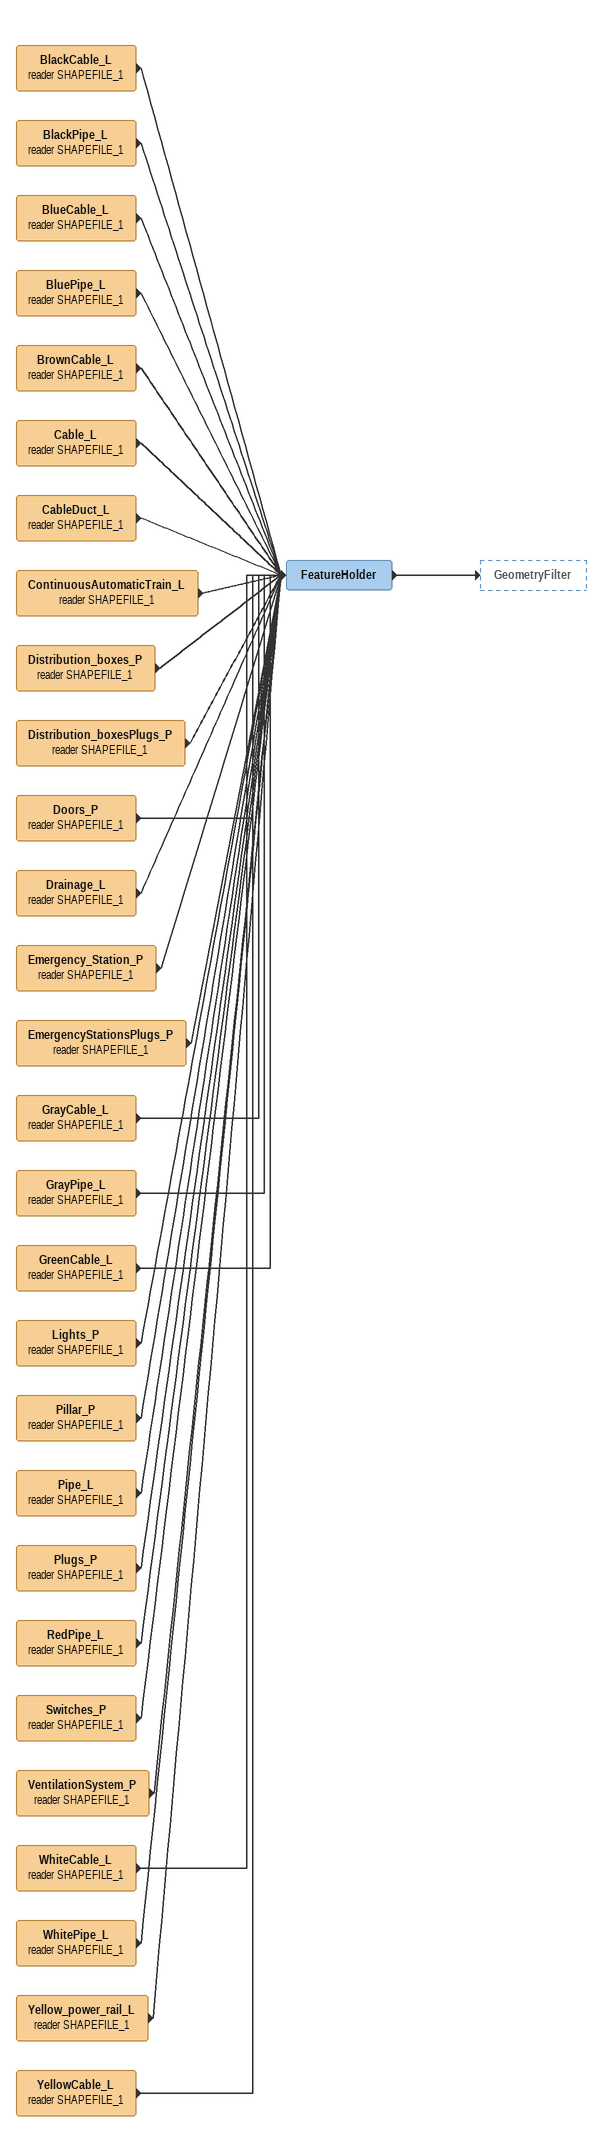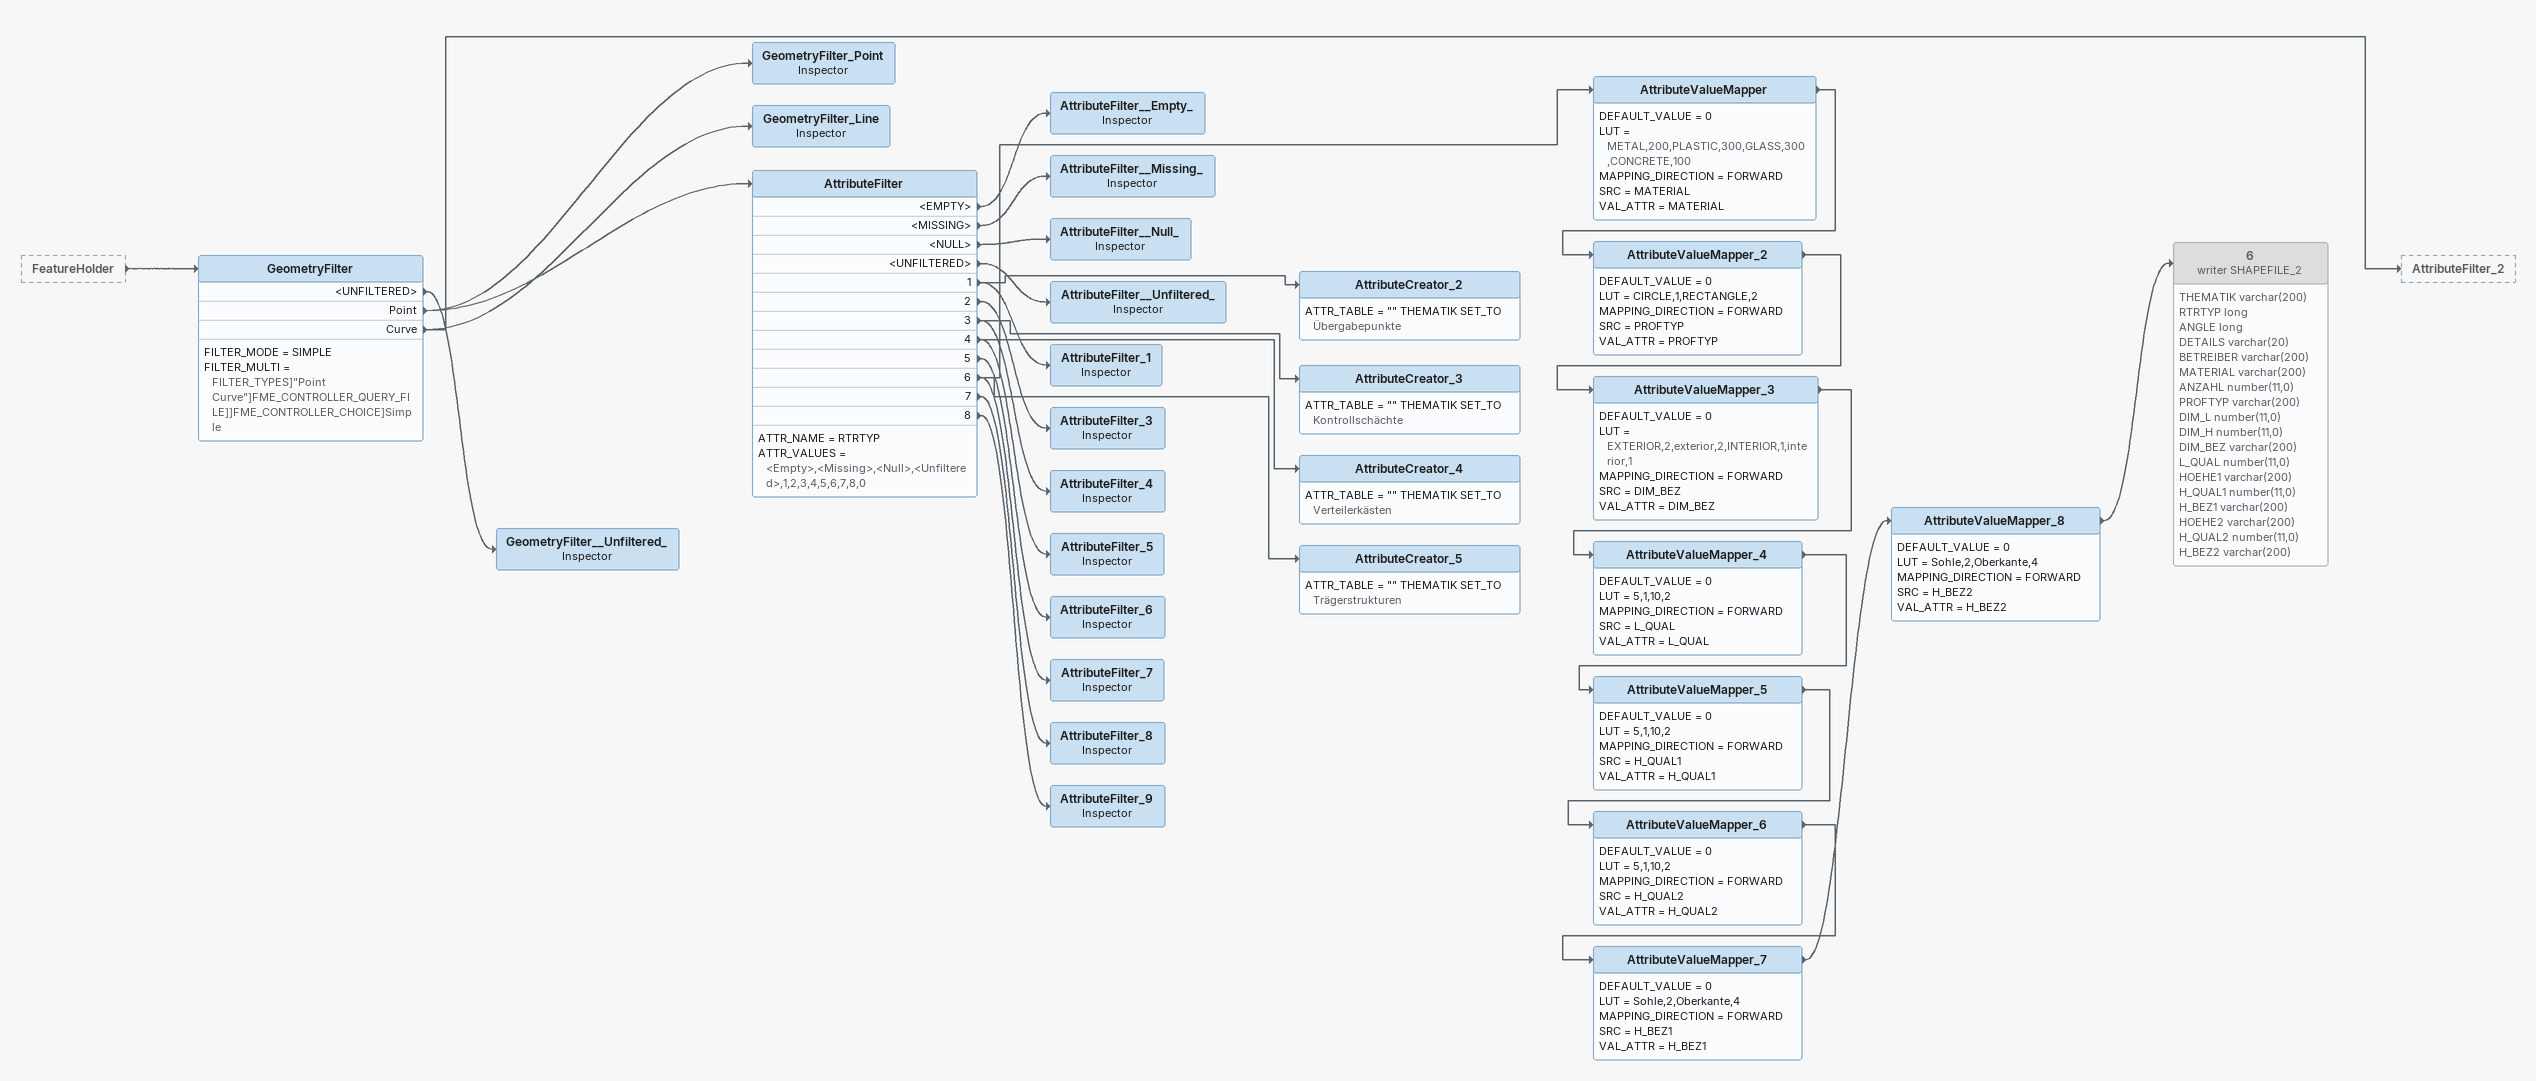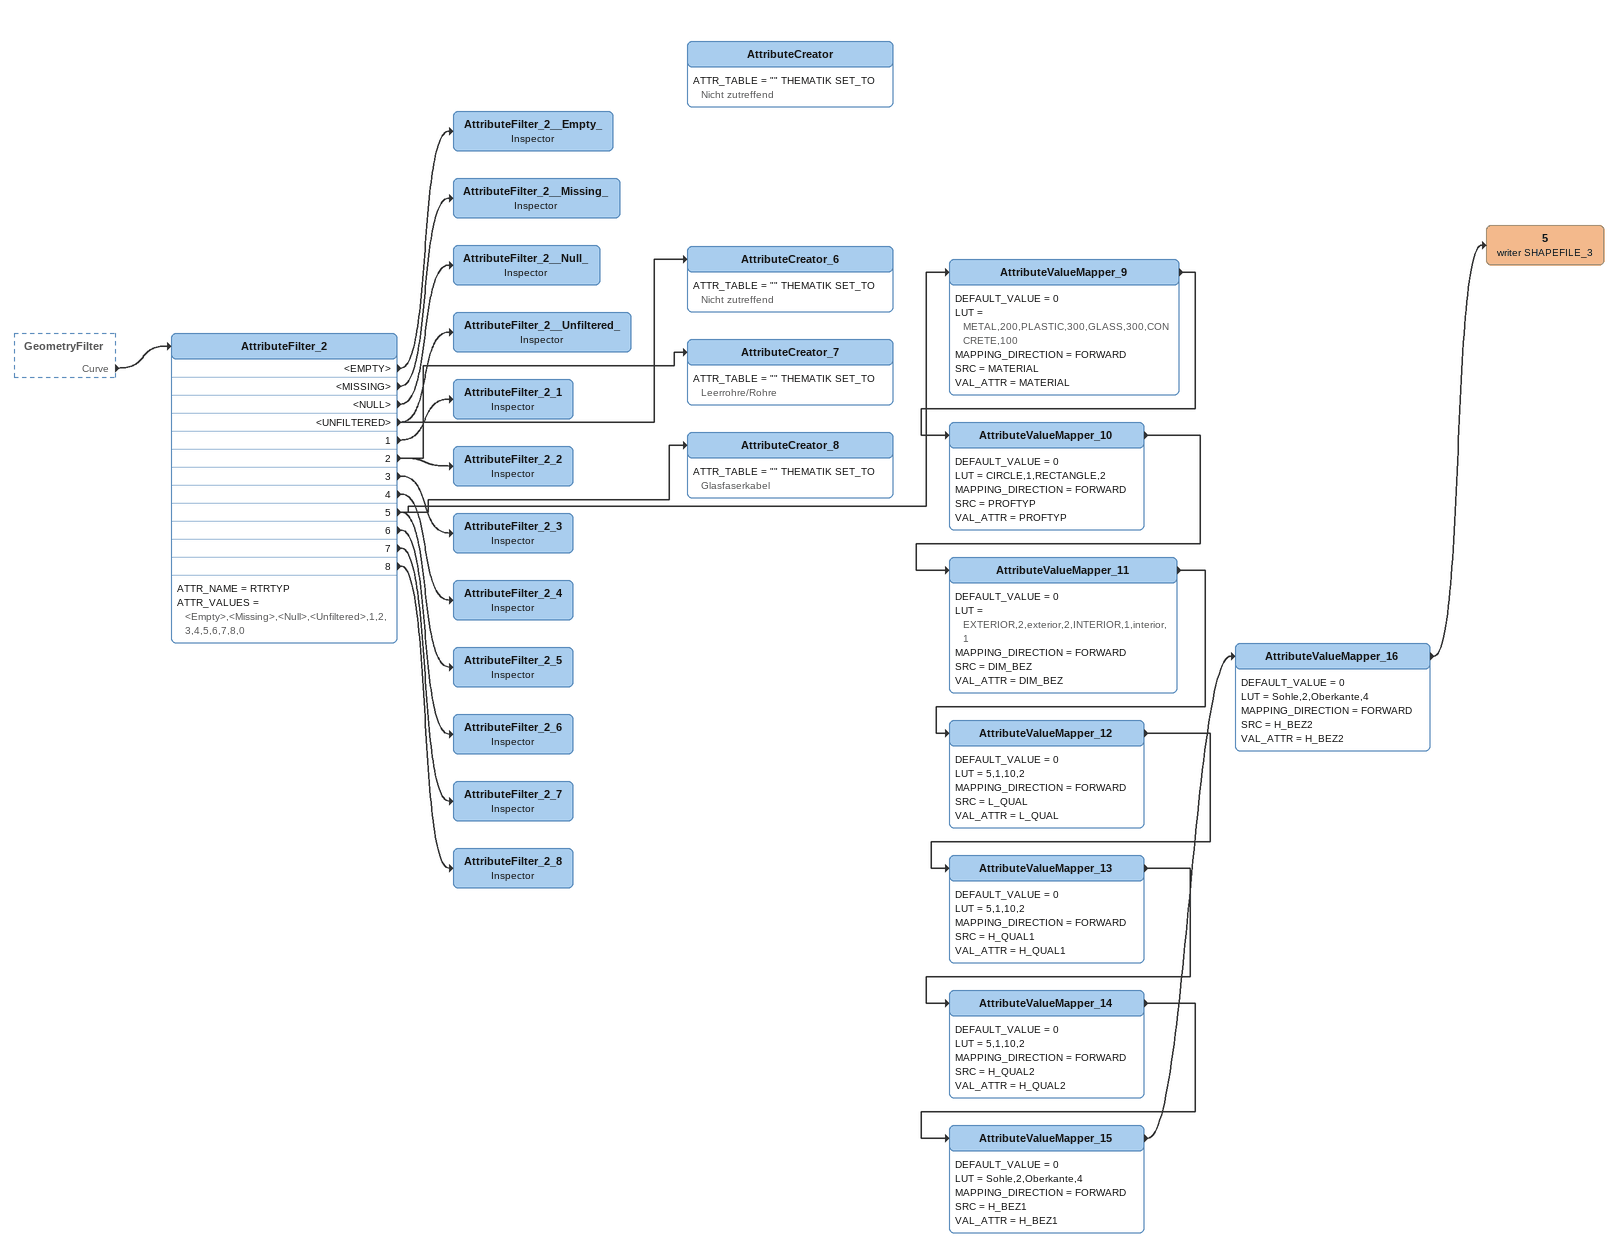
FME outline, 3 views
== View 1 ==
ContinuousAutomaticTrain_L (reader SHAPEFILE_1)
    -> FeatureHolder
Distribution_boxesPlugs_P (reader SHAPEFILE_1)
    -> FeatureHolder
EmergencyStationsPlugs_P (reader SHAPEFILE_1)
    -> FeatureHolder
BlackCable_L (reader SHAPEFILE_1)
    -> FeatureHolder
BlackPipe_L (reader SHAPEFILE_1)
    -> FeatureHolder
BlueCable_L (reader SHAPEFILE_1)
    -> FeatureHolder
BluePipe_L (reader SHAPEFILE_1)
    -> FeatureHolder
BrownCable_L (reader SHAPEFILE_1)
    -> FeatureHolder
Cable_L (reader SHAPEFILE_1)
    -> FeatureHolder
CableDuct_L (reader SHAPEFILE_1)
    -> FeatureHolder
Distribution_boxes_P (reader SHAPEFILE_1)
    -> FeatureHolder
Doors_P (reader SHAPEFILE_1)
    -> FeatureHolder
Drainage_L (reader SHAPEFILE_1)
    -> FeatureHolder
Emergency_Station_P (reader SHAPEFILE_1)
    -> FeatureHolder
GrayCable_L (reader SHAPEFILE_1)
    -> FeatureHolder
GrayPipe_L (reader SHAPEFILE_1)
    -> FeatureHolder
GreenCable_L (reader SHAPEFILE_1)
    -> FeatureHolder
Lights_P (reader SHAPEFILE_1)
    -> FeatureHolder
Pillar_P (reader SHAPEFILE_1)
    -> FeatureHolder
Pipe_L (reader SHAPEFILE_1)
    -> FeatureHolder
Plugs_P (reader SHAPEFILE_1)
    -> FeatureHolder
RedPipe_L (reader SHAPEFILE_1)
    -> FeatureHolder
Switches_P (reader SHAPEFILE_1)
    -> FeatureHolder
VentilationSystem_P (reader SHAPEFILE_1)
    -> FeatureHolder
WhiteCable_L (reader SHAPEFILE_1)
    -> FeatureHolder
WhitePipe_L (reader SHAPEFILE_1)
    -> FeatureHolder
Yellow_power_rail_L (reader SHAPEFILE_1)
    -> FeatureHolder
YellowCable_L (reader SHAPEFILE_1)
    -> FeatureHolder
FeatureHolder
    -> GeometryFilter

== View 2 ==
FeatureHolder [outside]
    -> GeometryFilter
GeometryFilter
    FILTER_MODE = SIMPLE
    FILTER_MULTI = FILTER_TYPES]"Point Curve"]FME_CONTROLLER_QUERY_FILE]]FME_CONTROLLER_CHOICE]Simple
    <UNFILTERED> -> GeometryFilter__Unfiltered_
    Point -> AttributeFilter
    Point -> GeometryFilter_Point
    Curve -> AttributeFilter_2
    Curve -> GeometryFilter_Line
GeometryFilter_Point: Inspector
GeometryFilter_Line: Inspector
AttributeFilter
    ATTR_NAME = RTRTYP
    ATTR_VALUES = <Empty>,<Missing>,<Null>,<Unfiltered>,1,2,3,4,5,6,7,8,0
    <EMPTY> -> AttributeFilter__Empty_
    <MISSING> -> AttributeFilter__Missing_
    <NULL> -> AttributeFilter__Null_
    <UNFILTERED> -> AttributeFilter__Unfiltered_
    1 -> AttributeFilter_1
    1 -> AttributeCreator_2
    2 -> AttributeFilter_3
    3 -> AttributeFilter_4
    3 -> AttributeCreator_3
    4 -> AttributeFilter_5
    4 -> AttributeCreator_4
    5 -> AttributeFilter_6
    6 -> AttributeFilter_7
    6 -> AttributeCreator_5
    6 -> AttributeValueMapper
    7 -> AttributeFilter_8
    8 -> AttributeFilter_9
AttributeValueMapper
    DEFAULT_VALUE = 0
    LUT = METAL,200,PLASTIC,300,GLASS,300,CONCRETE,100
    MAPPING_DIRECTION = FORWARD
    SRC = MATERIAL
    VAL_ATTR = MATERIAL
    -> AttributeValueMapper_2
AttributeValueMapper_2
    DEFAULT_VALUE = 0
    LUT = CIRCLE,1,RECTANGLE,2
    MAPPING_DIRECTION = FORWARD
    SRC = PROFTYP
    VAL_ATTR = PROFTYP
    -> AttributeValueMapper_3
AttributeValueMapper_3
    DEFAULT_VALUE = 0
    LUT = EXTERIOR,2,exterior,2,INTERIOR,1,interior,1
    MAPPING_DIRECTION = FORWARD
    SRC = DIM_BEZ
    VAL_ATTR = DIM_BEZ
    -> AttributeValueMapper_4
AttributeValueMapper_4
    DEFAULT_VALUE = 0
    LUT = 5,1,10,2
    MAPPING_DIRECTION = FORWARD
    SRC = L_QUAL
    VAL_ATTR = L_QUAL
    -> AttributeValueMapper_5
AttributeValueMapper_5
    DEFAULT_VALUE = 0
    LUT = 5,1,10,2
    MAPPING_DIRECTION = FORWARD
    SRC = H_QUAL1
    VAL_ATTR = H_QUAL1
    -> AttributeValueMapper_6
AttributeValueMapper_6
    DEFAULT_VALUE = 0
    LUT = 5,1,10,2
    MAPPING_DIRECTION = FORWARD
    SRC = H_QUAL2
    VAL_ATTR = H_QUAL2
    -> AttributeValueMapper_7
AttributeValueMapper_7
    DEFAULT_VALUE = 0
    LUT = Sohle,2,Oberkante,4
    MAPPING_DIRECTION = FORWARD
    SRC = H_BEZ1
    VAL_ATTR = H_BEZ1
    -> AttributeValueMapper_8
AttributeValueMapper_8
    DEFAULT_VALUE = 0
    LUT = Sohle,2,Oberkante,4
    MAPPING_DIRECTION = FORWARD
    SRC = H_BEZ2
    VAL_ATTR = H_BEZ2
    -> 6 (writer SHAPEFILE_2)
6 (writer SHAPEFILE_2) [off]
    attributes: THEMATIK varchar(200), RTRTYP long, ANGLE long, DETAILS varchar(20), BETREIBER varchar(200), MATERIAL varchar(200), ANZAHL number(11,0), PROFTYP varchar(200), DIM_L number(11,0), DIM_H number(11,0), DIM_BEZ varchar(200), L_QUAL number(11,0), HOEHE1 varchar(200), H_QUAL1 number(11,0), H_BEZ1 varchar(200), HOEHE2 varchar(200), H_QUAL2 number(11,0), H_BEZ2 varchar(200)
AttributeFilter__Empty_: Inspector
AttributeFilter__Missing_: Inspector
AttributeFilter__Null_: Inspector
AttributeFilter__Unfiltered_: Inspector
AttributeFilter_1: Inspector
AttributeCreator_2
    ATTR_TABLE = "" THEMATIK SET_TO Übergabepunkte
AttributeFilter_3: Inspector
AttributeFilter_4: Inspector
AttributeFilter_5: Inspector
AttributeCreator_3
    ATTR_TABLE = "" THEMATIK SET_TO Kontrollschächte
AttributeFilter_6: Inspector
AttributeFilter_7: Inspector
AttributeCreator_4
    ATTR_TABLE = "" THEMATIK SET_TO Verteilerkästen
AttributeFilter_8: Inspector
AttributeFilter_9: Inspector
AttributeCreator_5
    ATTR_TABLE = "" THEMATIK SET_TO Trägerstrukturen
GeometryFilter__Unfiltered_: Inspector

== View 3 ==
GeometryFilter [outside]
    Curve -> AttributeFilter_2
AttributeFilter_2
    ATTR_NAME = RTRTYP
    ATTR_VALUES = <Empty>,<Missing>,<Null>,<Unfiltered>,1,2,3,4,5,6,7,8,0
    <EMPTY> -> AttributeFilter_2__Empty_
    <MISSING> -> AttributeFilter_2__Missing_
    <NULL> -> AttributeFilter_2__Null_
    <UNFILTERED> -> AttributeFilter_2__Unfiltered_
    <UNFILTERED> -> AttributeCreator_6
    1 -> AttributeFilter_2_1
    2 -> AttributeFilter_2_2
    2 -> AttributeCreator_7
    3 -> AttributeFilter_2_3
    4 -> AttributeFilter_2_4
    5 -> AttributeFilter_2_5
    5 -> AttributeCreator_8
    5 -> AttributeValueMapper_9
    6 -> AttributeFilter_2_6
    7 -> AttributeFilter_2_7
    8 -> AttributeFilter_2_8
AttributeFilter_2__Empty_: Inspector
AttributeFilter_2__Missing_: Inspector
AttributeFilter_2__Null_: Inspector
AttributeFilter_2__Unfiltered_: Inspector
AttributeCreator_6
    ATTR_TABLE = "" THEMATIK SET_TO Nicht zutreffend
AttributeFilter_2_1: Inspector
AttributeValueMapper_9
    DEFAULT_VALUE = 0
    LUT = METAL,200,PLASTIC,300,GLASS,300,CONCRETE,100
    MAPPING_DIRECTION = FORWARD
    SRC = MATERIAL
    VAL_ATTR = MATERIAL
    -> AttributeValueMapper_10
AttributeValueMapper_10
    DEFAULT_VALUE = 0
    LUT = CIRCLE,1,RECTANGLE,2
    MAPPING_DIRECTION = FORWARD
    SRC = PROFTYP
    VAL_ATTR = PROFTYP
    -> AttributeValueMapper_11
AttributeValueMapper_11
    DEFAULT_VALUE = 0
    LUT = EXTERIOR,2,exterior,2,INTERIOR,1,interior,1
    MAPPING_DIRECTION = FORWARD
    SRC = DIM_BEZ
    VAL_ATTR = DIM_BEZ
    -> AttributeValueMapper_12
AttributeValueMapper_12
    DEFAULT_VALUE = 0
    LUT = 5,1,10,2
    MAPPING_DIRECTION = FORWARD
    SRC = L_QUAL
    VAL_ATTR = L_QUAL
    -> AttributeValueMapper_13
AttributeValueMapper_13
    DEFAULT_VALUE = 0
    LUT = 5,1,10,2
    MAPPING_DIRECTION = FORWARD
    SRC = H_QUAL1
    VAL_ATTR = H_QUAL1
    -> AttributeValueMapper_14
AttributeValueMapper_14
    DEFAULT_VALUE = 0
    LUT = 5,1,10,2
    MAPPING_DIRECTION = FORWARD
    SRC = H_QUAL2
    VAL_ATTR = H_QUAL2
    -> AttributeValueMapper_15
AttributeValueMapper_15
    DEFAULT_VALUE = 0
    LUT = Sohle,2,Oberkante,4
    MAPPING_DIRECTION = FORWARD
    SRC = H_BEZ1
    VAL_ATTR = H_BEZ1
    -> AttributeValueMapper_16
AttributeValueMapper_16
    DEFAULT_VALUE = 0
    LUT = Sohle,2,Oberkante,4
    MAPPING_DIRECTION = FORWARD
    SRC = H_BEZ2
    VAL_ATTR = H_BEZ2
    -> 5 (writer SHAPEFILE_3)
5 (writer SHAPEFILE_3)
AttributeFilter_2_2: Inspector
AttributeCreator_7
    ATTR_TABLE = "" THEMATIK SET_TO Leerrohre/Rohre
AttributeFilter_2_3: Inspector
AttributeFilter_2_4: Inspector
AttributeFilter_2_5: Inspector
AttributeCreator_8
    ATTR_TABLE = "" THEMATIK SET_TO Glasfaserkabel
AttributeFilter_2_6: Inspector
AttributeFilter_2_7: Inspector
AttributeFilter_2_8: Inspector
AttributeCreator
    ATTR_TABLE = "" THEMATIK SET_TO Nicht zutreffend
